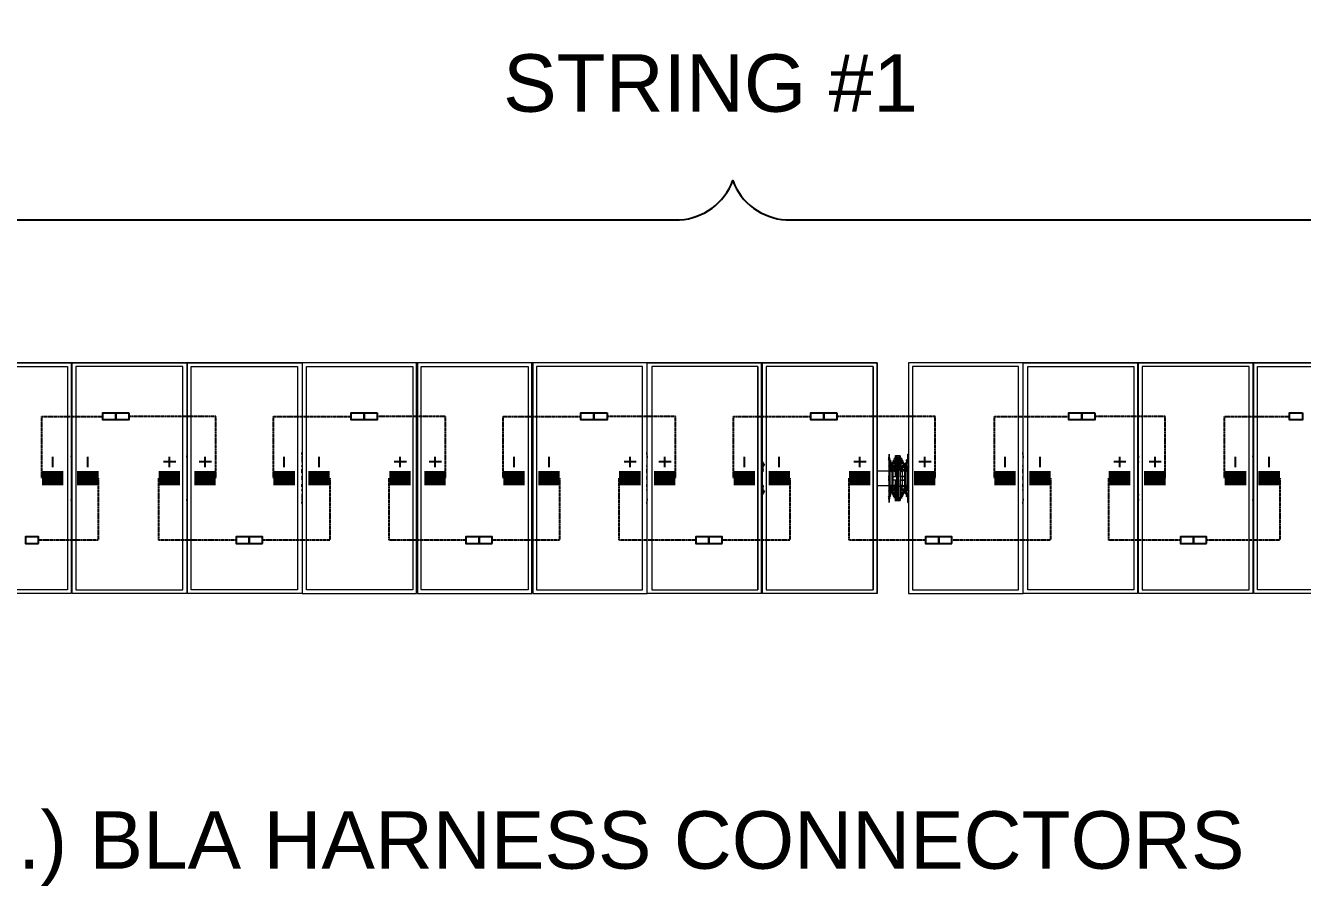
# Model space of a CAD drawing. Header units: feet. Extents: x -9903 to 12307, y -41 to 4121.
# Drawn here: x 5883.8 to 6328.3, y 2443.8 to 2747.3 of the extents above; entities that cross this region are included whole.
import ezdxf
from ezdxf import colors
from ezdxf.entities.mleader import LeaderData, LeaderLine
from ezdxf.math import Vec2, Vec3

# ---------------------------------------------------------------- set-up
doc = ezdxf.new("R2010")
doc.units = ezdxf.units.FT
doc.header["$MEASUREMENT"] = 0
doc.linetypes.add('HIDDEN', pattern=[0.375, 0.25, -0.125])
for name, color, linetype in [('E-HARN-COMP', 8, 'Continuous'), ('E-TRNK-CABL-NEG', 6, 'HIDDEN'), ('E-TRUNK-CABLE-POS', 6, 'HIDDEN'), ('G-ANNO-TEXT', 1, 'Continuous'), ('Polarity-Text', 7, 'Continuous')]:
    doc.layers.add(name, color=color, linetype=linetype)
doc.styles.add('NEI-A', font='arial.ttf')

# ---------------------------------------------------------------- blocks, each defined once
blk = doc.blocks.new('A$Ccdbb2b2c')
at = {"lineweight": 5}
for points in [[(2.2199, 0.4133), (4.0732, 0.4133)], [(4.1298, 0), (4.1298, 0.4133), (5.9848, 0.4133)], [(4.3365, 0), (4.3365, 0.4133)], [(4.1365, 0.0067), (4.1365, 0.4067)], [(4.3432, 0.0067), (4.3432, 0.4067)], [(3.4549, 0.2517), (3.4565, 0.2517)], [(3.6615, 0.2517), (3.6632, 0.2517)], [(3.8682, 0.2517), (3.8698, 0.2517)], [(4.3348, 0.2517), (4.3365, 0.2517)], [(4.5415, 0.2517), (4.5431, 0.2517)], [(4.7465, 0.2517), (4.7481, 0.2517)], [(4.9531, 0.2517), (4.9548, 0.2517)], [(5.1598, 0.2517), (5.1615, 0.2517)], [(5.3648, 0.2517), (5.3664, 0.2517)], [(5.5714, 0.2517), (5.5731, 0.2517)], [(3.4549, 0.25), (3.4565, 0.25)], [(3.4549, 0.235), (3.4565, 0.2467), (3.4565, 0.2433)], [(3.6615, 0.25), (3.6632, 0.25)], [(3.6615, 0.2467), (3.6615, 0.2433)], [(3.6632, 0.2467), (3.6615, 0.235)], [(3.8682, 0.25), (3.8698, 0.25)], [(3.8682, 0.235), (3.8682, 0.2467), (3.8682, 0.2433)], [(4.0748, 0.24), (4.0732, 0.24), (4.0748, 0.24), (4.0748, 0.2433), (4.0748, 0.25), (4.0732, 0.25)], [(4.0732, 0.2433), (4.0748, 0.2433), (4.0732, 0.2433)], [(4.0732, 0.2433), (4.0748, 0.2433), (4.0732, 0.2433)], [(4.0732, 0.19), (4.0732, 0.2233), (4.0732, 0.19), (4.0748, 0.19), (4.0748, 0.1917), (4.0748, 0.1883), (4.0782, 0.1883), (4.0782, 0.185), (4.0782, 0.1883), (4.0748, 0.1883), (4.0748, 0.19), (4.0748, 0.1917), (4.0748, 0.1933), (4.0748, 0.22), (4.0732, 0.22), (4.0748, 0.22), (4.0748, 0.2217), (4.0748, 0.2233), (4.0748, 0.2217), (4.0748, 0.2233), (4.0732, 0.2233), (4.0732, 0.225), (4.0732, 0.2233), (4.0748, 0.2233), (4.0765, 0.2233), (4.0782, 0.2233), (4.0782, 0.2217), (4.0782, 0.22), (4.0765, 0.22), (4.0748, 0.22), (4.0748, 0.2217), (4.0765, 0.2217), (4.0782, 0.2217), (4.0765, 0.2217), (4.0782, 0.2217), (4.0765, 0.2217), (4.0782, 0.2217), (4.0765, 0.2217), (4.0782, 0.2217), (4.0765, 0.2217), (4.0765, 0.2233), (4.0782, 0.2217), (4.0782, 0.22), (4.0765, 0.2183), (4.0765, 0.22), (4.0748, 0.22), (4.0748, 0.2217), (4.0748, 0.2233), (4.0748, 0.225), (4.0732, 0.225), (4.0732, 0.2267), (4.0732, 0.225), (4.0748, 0.225), (4.0748, 0.2283), (4.0782, 0.2283), (4.0782, 0.225), (4.0748, 0.225), (4.0748, 0.2283), (4.0782, 0.2283), (4.0798, 0.23), (4.0782, 0.2317), (4.0765, 0.235), (4.0765, 0.2383), (4.0748, 0.24), (4.0732, 0.2383), (4.0782, 0.2283), (4.0798, 0.2283), (4.0798, 0.225), (4.0782, 0.225), (4.0782, 0.2217)], [(4.0798, 0.2217), (4.0782, 0.2217), (4.0782, 0.2233), (4.0765, 0.2233), (4.0748, 0.2233), (4.0748, 0.225), (4.0782, 0.225), (4.0782, 0.2283), (4.0732, 0.2383), (4.0748, 0.2383), (4.0748, 0.24), (4.0798, 0.23), (4.0782, 0.2283), (4.0798, 0.23), (4.0748, 0.24), (4.0732, 0.24), (4.0748, 0.2383)], [(4.0765, 0.2367), (4.0765, 0.24), (4.0748, 0.24), (4.0748, 0.2383), (4.0732, 0.2383), (4.0782, 0.2283), (4.0748, 0.2283), (4.0748, 0.225), (4.0748, 0.2233), (4.0732, 0.2233), (4.0732, 0.19), (4.0748, 0.19), (4.0732, 0.19), (4.0732, 0.1867), (4.0732, 0.1883), (4.0748, 0.1883), (4.0748, 0.185), (4.0782, 0.185), (4.0798, 0.1833), (4.0798, 0.185), (4.0798, 0.1883), (4.0782, 0.1883), (4.0798, 0.1883), (4.0798, 0.225), (4.0798, 0.1883), (4.0782, 0.1883)], [(4.0782, 0.2283), (4.0782, 0.225), (4.0732, 0.225), (4.0732, 0.2283), (4.0732, 0.23), (4.0732, 0.2317)], [(4.0732, 0.23), (4.0732, 0.23)], [(4.0748, 0.2433), (4.0748, 0.2433)], [(4.0748, 0.24), (4.0748, 0.24)], [(4.0748, 0.24), (4.0748, 0.24)], [(4.0765, 0.2383), (4.0765, 0.2367), (4.0765, 0.2383), (4.0782, 0.2383)], [(4.0782, 0.2317), (4.0832, 0.2283), (4.0765, 0.235), (4.0832, 0.2317)], [(4.0898, 0.245), (4.0915, 0.245), (4.0898, 0.245), (4.0915, 0.245), (4.0915, 0.2417), (4.0882, 0.2417), (4.0882, 0.2217), (4.0865, 0.2217), (4.0882, 0.2217), (4.0865, 0.2217), (4.0882, 0.2217), (4.0865, 0.2217), (4.0882, 0.2217), (4.0798, 0.2217), (4.0848, 0.2217), (4.0848, 0.1917), (4.0798, 0.1917), (4.0882, 0.1917), (4.0882, 0.1717), (4.0915, 0.1717), (4.0915, 0.1917), (4.0915, 0.2217), (4.0932, 0.2217), (4.0932, 0.2417), (4.0948, 0.2417), (4.0948, 0.2217)], [(4.0798, 0.23), (4.0798, 0.2283)], [(4.0848, 0.2417), (4.0865, 0.2417), (4.0865, 0.2333), (4.0848, 0.2333), (4.0848, 0.24), (4.0832, 0.235), (4.0832, 0.225), (4.0848, 0.225), (4.0865, 0.2233), (4.0848, 0.225), (4.0865, 0.2233), (4.0865, 0.225)], [(4.0832, 0.235), (4.0832, 0.225)], [(4.0848, 0.235), (4.0848, 0.235)], [(4.0848, 0.2317), (4.0848, 0.2333)], [(4.0882, 0.2433), (4.0882, 0.235), (4.0882, 0.2433), (4.0882, 0.245), (4.0882, 0.2467), (4.0882, 0.245), (4.0898, 0.245), (4.0882, 0.2467), (4.0898, 0.2467), (4.0882, 0.2467), (4.0882, 0.245), (4.0882, 0.2417), (4.0865, 0.2417)], [(4.0865, 0.23), (4.0865, 0.2333), (4.0882, 0.2333)], [(4.0948, 0.24), (4.0932, 0.24), (4.0915, 0.24), (4.0915, 0.2217), (4.0882, 0.2217), (4.0882, 0.1917), (4.0915, 0.1917), (4.0915, 0.2217), (4.0915, 0.2417), (4.0932, 0.2417), (4.0932, 0.245), (4.0948, 0.245), (4.0965, 0.245), (4.0965, 0.2467), (4.0965, 0.245), (4.0948, 0.245), (4.0932, 0.245), (4.0932, 0.2433), (4.0915, 0.2433), (4.0915, 0.24)], [(4.0882, 0.2467), (4.0882, 0.2467)], [(4.0882, 0.245), (4.0882, 0.245)], [(4.0882, 0.245), (4.0882, 0.2433), (4.0898, 0.2433), (4.0915, 0.2433), (4.0898, 0.2433), (4.0915, 0.2433)], [(4.0898, 0.235), (4.0882, 0.235), (4.0882, 0.2133), (4.0882, 0.2117), (4.0882, 0.2367), (4.0898, 0.2367)], [(4.0898, 0.2467), (4.0948, 0.2467), (4.0965, 0.2467)], [(4.0915, 0.245), (4.0898, 0.245), (4.0915, 0.245), (4.0915, 0.2433), (4.0932, 0.2433), (4.0948, 0.2433), (4.0948, 0.2417)], [(4.0982, 0.2467), (4.0965, 0.2467), (4.0948, 0.245), (4.0932, 0.245)], [(4.0948, 0.245), (4.0948, 0.2467)], [(4.0948, 0.2433), (4.0965, 0.2433)], [(4.0948, 0.2433), (4.0965, 0.2433)], [(4.0948, 0.2433), (4.0965, 0.2433)], [(4.0948, 0.2117), (4.0965, 0.2117), (4.0965, 0.2367), (4.0948, 0.2367)], [(4.0965, 0.2467), (4.0965, 0.2467)], [(4.0965, 0.2433), (4.0965, 0.245)], [(4.0965, 0.235), (4.0965, 0.2433)], [(4.0965, 0.2433), (4.0965, 0.235)], [(4.0998, 0.2267), (4.0998, 0.225), (4.1015, 0.225), (4.1015, 0.235), (4.0998, 0.24), (4.0998, 0.2333), (4.0965, 0.2333), (4.0965, 0.2417), (4.0998, 0.2417)], [(4.0965, 0.2417), (4.0982, 0.2417)], [(4.0965, 0.21), (4.0982, 0.21), (4.0965, 0.21), (4.0982, 0.21), (4.0965, 0.21), (4.0982, 0.21), (4.0965, 0.21), (4.0965, 0.2117), (4.0965, 0.2133), (4.0965, 0.235), (4.0982, 0.235)], [(4.0965, 0.2333), (4.0982, 0.2333), (4.0982, 0.23)], [(4.0982, 0.24), (4.0982, 0.24)], [(4.0998, 0.235), (4.0998, 0.235)], [(4.0998, 0.2333), (4.0998, 0.2317)], [(4.1015, 0.235), (4.1015, 0.225), (4.1032, 0.225), (4.1032, 0.2217), (4.1048, 0.2233), (4.1048, 0.2217), (4.1032, 0.2217), (4.1032, 0.22), (4.1048, 0.22), (4.1065, 0.22), (4.1065, 0.2217), (4.1048, 0.2217), (4.1065, 0.2217), (4.1048, 0.2217), (4.1065, 0.2217), (4.1048, 0.2217), (4.1065, 0.2217), (4.1048, 0.2217), (4.1065, 0.2217), (4.1065, 0.2233), (4.1048, 0.2233), (4.1032, 0.2233), (4.1032, 0.2217), (4.1032, 0.22), (4.1032, 0.1933)], [(4.1032, 0.23), (4.1015, 0.2283), (4.1032, 0.2283)], [(4.1082, 0.1733), (4.1098, 0.1733), (4.1082, 0.1733), (4.1082, 0.1717), (4.1065, 0.1717), (4.1082, 0.17), (4.1082, 0.1633), (4.1082, 0.25), (4.1082, 0.2433), (4.1065, 0.2417), (4.1082, 0.2417), (4.1082, 0.24), (4.1098, 0.24), (4.1082, 0.2383), (4.1065, 0.24), (4.1032, 0.23), (4.1032, 0.2283), (4.1048, 0.2283), (4.1032, 0.2283), (4.1032, 0.225), (4.1065, 0.225), (4.1082, 0.2283), (4.1082, 0.225), (4.1065, 0.225), (4.1065, 0.2233), (4.1082, 0.2233), (4.1082, 0.19), (4.1065, 0.19)], [(4.1082, 0.2317), (4.1082, 0.23), (4.1082, 0.2283), (4.1048, 0.2283), (4.1082, 0.2383)], [(4.1082, 0.24), (4.1082, 0.24)], [(4.1098, 0.23), (4.1098, 0.23)], [(4.3315, 0.23), (4.3365, 0.2383)], [(4.3332, 0.2283), (4.3365, 0.2333)], [(4.3348, 0.25), (4.3365, 0.25)], [(4.3348, 0.235), (4.3365, 0.2467), (4.3365, 0.2433)], [(4.5415, 0.25), (4.5431, 0.25)], [(4.5415, 0.235), (4.5415, 0.2467), (4.5415, 0.2433)], [(4.7465, 0.25), (4.7481, 0.25)], [(4.7465, 0.235), (4.7481, 0.2467), (4.7481, 0.2433)], [(4.9531, 0.25), (4.9548, 0.25)], [(4.9531, 0.235), (4.9548, 0.2467), (4.9548, 0.2433)], [(5.1598, 0.25), (5.1615, 0.25)], [(5.1598, 0.235), (5.1598, 0.2467), (5.1598, 0.2433)], [(5.3648, 0.25), (5.3664, 0.25)], [(5.3648, 0.235), (5.3664, 0.2467), (5.3664, 0.2433)], [(5.5714, 0.25), (5.5731, 0.25)], [(5.5714, 0.235), (5.5731, 0.2467), (5.5731, 0.2433)], [(3.4549, 0.2283), (3.4565, 0.2283)], [(3.4565, 0.2217), (3.4549, 0.2217)], [(3.4549, 0.22), (3.4565, 0.22)], [(3.4549, 0.2183), (3.4565, 0.2183)], [(3.4565, 0.2167), (3.4549, 0.2167)], [(3.4549, 0.2083), (3.4565, 0.2083)], [(3.6615, 0.2283), (3.6632, 0.2283)], [(3.6632, 0.2217), (3.6615, 0.2217)], [(3.6615, 0.22), (3.6632, 0.22)], [(3.6615, 0.2183), (3.6632, 0.2183)], [(3.6632, 0.2167), (3.6615, 0.2167)], [(3.6615, 0.2083), (3.6632, 0.2083)], [(3.8682, 0.2283), (3.8698, 0.2283)], [(3.8682, 0.2217), (3.8698, 0.2217)], [(3.8682, 0.22), (3.8698, 0.22)], [(3.8682, 0.2183), (3.8698, 0.2183)], [(3.8682, 0.2167), (3.8698, 0.2167)], [(3.8682, 0.2083), (3.8698, 0.2083)], [(4.0715, 0.2283), (4.0715, 0.2283)], [(4.0748, 0.2283), (4.0732, 0.2283)], [(4.0782, 0.185), (4.0798, 0.185), (4.0798, 0.1883), (4.0782, 0.1883), (4.0798, 0.1883), (4.0798, 0.225), (4.0782, 0.225), (4.0782, 0.2217), (4.0765, 0.2217), (4.0782, 0.2217), (4.0765, 0.2217), (4.0782, 0.2217), (4.0782, 0.22), (4.0782, 0.1933), (4.0782, 0.1917), (4.0765, 0.19), (4.0765, 0.1917), (4.0748, 0.1917), (4.0748, 0.1933), (4.0765, 0.1933), (4.0765, 0.195), (4.0782, 0.1933), (4.0782, 0.22), (4.0765, 0.22), (4.0748, 0.22), (4.0732, 0.22), (4.0748, 0.22), (4.0748, 0.1933), (4.0732, 0.1933), (4.0748, 0.1933), (4.0748, 0.1917), (4.0748, 0.19), (4.0765, 0.19), (4.0782, 0.19), (4.0782, 0.1917), (4.0782, 0.1933), (4.0782, 0.1917), (4.0798, 0.1917)], [(4.0732, 0.2233), (4.0732, 0.225)], [(4.0732, 0.21), (4.0748, 0.21)], [(4.0732, 0.2083), (4.0748, 0.2083)], [(4.0782, 0.225), (4.0798, 0.225), (4.0782, 0.225), (4.0782, 0.2217), (4.0765, 0.2217), (4.0782, 0.2217), (4.0782, 0.22), (4.0782, 0.1933), (4.0765, 0.195), (4.0765, 0.1933), (4.0748, 0.1933), (4.0748, 0.1917), (4.0765, 0.1917), (4.0782, 0.1917), (4.0782, 0.1883), (4.0782, 0.1917), (4.0782, 0.1933), (4.0765, 0.1933)], [(4.0748, 0.2233), (4.0748, 0.2233)], [(4.0748, 0.2233), (4.0748, 0.2233)], [(4.0748, 0.22), (4.0765, 0.22), (4.0782, 0.22), (4.0782, 0.2217), (4.0782, 0.2233), (4.0765, 0.2233), (4.0748, 0.2233), (4.0748, 0.2217), (4.0748, 0.2233)], [(4.0748, 0.2233), (4.0748, 0.2233)], [(4.0748, 0.2217), (4.0748, 0.2217)], [(4.0765, 0.22), (4.0748, 0.22), (4.0748, 0.2217), (4.0765, 0.2217)], [(4.0748, 0.2217), (4.0765, 0.2217)], [(4.0748, 0.2217), (4.0748, 0.22)], [(4.0748, 0.2217), (4.0748, 0.2217)], [(4.0748, 0.2217), (4.0748, 0.2217)], [(4.0748, 0.22), (4.0748, 0.22)], [(4.0748, 0.22), (4.0748, 0.22)], [(4.0748, 0.22), (4.0748, 0.1933)], [(4.0748, 0.22), (4.0748, 0.22)], [(4.0765, 0.2233), (4.0765, 0.2233)], [(4.0765, 0.2233), (4.0765, 0.2233)], [(4.0782, 0.2217), (4.0765, 0.2233), (4.0765, 0.2217)], [(4.0765, 0.2233), (4.0765, 0.2233)], [(4.0765, 0.2233), (4.0765, 0.2233)], [(4.0765, 0.2217), (4.0782, 0.2217)], [(4.0765, 0.2217), (4.0782, 0.2217)], [(4.0765, 0.2217), (4.0782, 0.2217)], [(4.0765, 0.2217), (4.0782, 0.2217)], [(4.0765, 0.2217), (4.0782, 0.2217)], [(4.0765, 0.22), (4.0765, 0.22)], [(4.0765, 0.22), (4.0765, 0.2183), (4.0782, 0.22)], [(4.0765, 0.22), (4.0765, 0.22)], [(4.0765, 0.22), (4.0765, 0.22)], [(4.0782, 0.225), (4.0782, 0.225)], [(4.0782, 0.2233), (4.0782, 0.2233)], [(4.0782, 0.2233), (4.0782, 0.2233)], [(4.0782, 0.2233), (4.0782, 0.2233)], [(4.0782, 0.2217), (4.0782, 0.2217)], [(4.0782, 0.2217), (4.0782, 0.2217)], [(4.0782, 0.2217), (4.0782, 0.2217)], [(4.0782, 0.22), (4.0782, 0.22)], [(4.0782, 0.22), (4.0782, 0.22)], [(4.0782, 0.22), (4.0782, 0.22)], [(4.0798, 0.225), (4.0798, 0.225)], [(4.0882, 0.22), (4.0798, 0.22)], [(4.0882, 0.2117), (4.0882, 0.21), (4.0898, 0.21), (4.0882, 0.21), (4.0898, 0.21), (4.0882, 0.21), (4.0882, 0.2133), (4.0882, 0.21), (4.0798, 0.21)], [(4.0798, 0.205), (4.0798, 0.2083)], [(4.0865, 0.2183), (4.0848, 0.22)], [(4.0882, 0.2283), (4.0865, 0.2283)], [(4.0865, 0.2233), (4.0882, 0.2233)], [(4.0882, 0.21), (4.0898, 0.21)], [(4.1015, 0.21), (4.0948, 0.21)], [(4.0982, 0.2283), (4.0965, 0.2283)], [(4.0965, 0.2233), (4.0982, 0.2233)], [(4.1015, 0.22), (4.0965, 0.22)], [(4.0982, 0.225), (4.0982, 0.2233), (4.0998, 0.225), (4.0982, 0.2233), (4.0998, 0.225)], [(4.0998, 0.22), (4.0982, 0.2183)], [(4.1015, 0.2283), (4.1015, 0.225), (4.1032, 0.225), (4.1015, 0.225), (4.1015, 0.1883), (4.1015, 0.1783)], [(4.1015, 0.225), (4.1015, 0.225)], [(4.1032, 0.2083), (4.1015, 0.2083), (4.1015, 0.205)], [(4.1032, 0.225), (4.1032, 0.225)], [(4.1032, 0.22), (4.1048, 0.2183), (4.1048, 0.22), (4.1065, 0.22), (4.1065, 0.2217), (4.1048, 0.2217), (4.1065, 0.2217), (4.1065, 0.2233)], [(4.1032, 0.2233), (4.1032, 0.2233)], [(4.1032, 0.2217), (4.1032, 0.2217)], [(4.1032, 0.22), (4.1032, 0.22)], [(4.1048, 0.2233), (4.1048, 0.2233)], [(4.1048, 0.22), (4.1048, 0.22)], [(4.1065, 0.2233), (4.1065, 0.2233)], [(4.1065, 0.2217), (4.1065, 0.2217)], [(4.1065, 0.22), (4.1065, 0.22)], [(4.1065, 0.1933), (4.1065, 0.22)], [(4.1082, 0.225), (4.1082, 0.2233)], [(4.1298, 0.22), (4.1082, 0.22)], [(4.1082, 0.21), (4.1098, 0.21)], [(4.1082, 0.2083), (4.1098, 0.2083)], [(4.1098, 0.2283), (4.1098, 0.2283)], [(4.3382, 0.2233), (4.3365, 0.2233), (4.3365, 0.225), (4.3332, 0.225)], [(4.3332, 0.1917), (4.3348, 0.1917), (4.3348, 0.19), (4.3332, 0.1917), (4.3348, 0.1917), (4.3348, 0.19), (4.3332, 0.1917), (4.3348, 0.19), (4.3348, 0.1917), (4.3365, 0.1917), (4.3365, 0.1933), (4.3348, 0.1933), (4.3365, 0.1933), (4.3348, 0.1933), (4.3365, 0.1933), (4.3365, 0.22), (4.3365, 0.1933), (4.3365, 0.22), (4.3348, 0.22), (4.3365, 0.22), (4.3348, 0.22), (4.3332, 0.22), (4.3348, 0.22), (4.3348, 0.2183), (4.3332, 0.22), (4.3348, 0.22), (4.3365, 0.22), (4.3365, 0.2217), (4.3348, 0.2217), (4.3365, 0.2217), (4.3348, 0.2217), (4.3365, 0.2217), (4.3348, 0.2217), (4.3365, 0.2217), (4.3348, 0.2217), (4.3365, 0.2217), (4.3348, 0.2217), (4.3365, 0.2217), (4.3365, 0.22), (4.3348, 0.22), (4.3348, 0.2183), (4.3332, 0.22), (4.3348, 0.2183), (4.3348, 0.22), (4.3365, 0.22), (4.3365, 0.2217), (4.3348, 0.2217), (4.3348, 0.2233), (4.3332, 0.2217), (4.3348, 0.2233), (4.3348, 0.2217), (4.3332, 0.2217), (4.3348, 0.2233), (4.3348, 0.2217), (4.3332, 0.2217)], [(4.3348, 0.1917), (4.3365, 0.1917), (4.3348, 0.1917), (4.3365, 0.1917), (4.3348, 0.1917), (4.3365, 0.1917), (4.3348, 0.1917), (4.3365, 0.1917), (4.3348, 0.1917), (4.3365, 0.1917), (4.3348, 0.1917), (4.3348, 0.2217), (4.3365, 0.2217), (4.3348, 0.2217), (4.3365, 0.2217), (4.3348, 0.2217), (4.3365, 0.2217), (4.3348, 0.2217), (4.3365, 0.2217), (4.3348, 0.2217), (4.3365, 0.2217), (4.3348, 0.2217), (4.3365, 0.2217), (4.3348, 0.2217), (4.3365, 0.2217), (4.3348, 0.2217), (4.3365, 0.2217), (4.3348, 0.2217), (4.3365, 0.2217), (4.3348, 0.2217), (4.3365, 0.2217), (4.3365, 0.2233), (4.3348, 0.2233), (4.3332, 0.2233)], [(4.3332, 0.22), (4.3348, 0.22), (4.3365, 0.22)], [(4.3348, 0.2233), (4.3348, 0.2233)], [(4.3365, 0.2217), (4.3348, 0.2217)], [(4.3348, 0.22), (4.3348, 0.22)], [(4.3348, 0.2183), (4.3365, 0.2183)], [(4.3365, 0.2167), (4.3348, 0.2167)], [(4.3348, 0.2083), (4.3365, 0.2083)], [(4.3365, 0.2233), (4.3365, 0.2233)], [(4.3365, 0.22), (4.3365, 0.22)], [(4.5415, 0.2283), (4.5431, 0.2283)], [(4.5415, 0.2217), (4.5431, 0.2217)], [(4.5415, 0.22), (4.5431, 0.22)], [(4.5415, 0.2183), (4.5431, 0.2183)], [(4.5415, 0.2167), (4.5431, 0.2167)], [(4.5415, 0.2083), (4.5431, 0.2083)], [(4.7465, 0.2283), (4.7481, 0.2283)], [(4.7481, 0.2217), (4.7465, 0.2217)], [(4.7465, 0.22), (4.7481, 0.22)], [(4.7465, 0.2183), (4.7481, 0.2183)], [(4.7481, 0.2167), (4.7465, 0.2167)], [(4.7465, 0.2083), (4.7481, 0.2083)], [(4.9531, 0.2283), (4.9548, 0.2283)], [(4.9548, 0.2217), (4.9531, 0.2217)], [(4.9531, 0.22), (4.9548, 0.22)], [(4.9531, 0.2183), (4.9548, 0.2183)], [(4.9548, 0.2167), (4.9531, 0.2167)], [(4.9531, 0.2083), (4.9548, 0.2083)], [(5.1598, 0.2283), (5.1615, 0.2283)], [(5.1598, 0.2217), (5.1615, 0.2217)], [(5.1598, 0.22), (5.1615, 0.22)], [(5.1598, 0.2183), (5.1615, 0.2183)], [(5.1598, 0.2167), (5.1615, 0.2167)], [(5.1598, 0.2083), (5.1615, 0.2083)], [(5.3648, 0.2283), (5.3664, 0.2283)], [(5.3664, 0.2217), (5.3648, 0.2217)], [(5.3648, 0.22), (5.3664, 0.22)], [(5.3648, 0.2183), (5.3664, 0.2183)], [(5.3664, 0.2167), (5.3648, 0.2167)], [(5.3648, 0.2083), (5.3664, 0.2083)], [(5.5714, 0.2283), (5.5731, 0.2283)], [(5.5731, 0.2217), (5.5714, 0.2217)], [(5.5714, 0.22), (5.5731, 0.22)], [(5.5714, 0.2183), (5.5731, 0.2183)], [(5.5731, 0.2167), (5.5714, 0.2167)], [(5.5714, 0.2083), (5.5731, 0.2083)], [(3.4565, 0.205), (3.4549, 0.205)], [(3.4549, 0.195), (3.4565, 0.195)], [(3.4565, 0.1933), (3.4549, 0.1933)], [(3.4549, 0.1917), (3.4565, 0.1917)], [(3.4565, 0.185), (3.4549, 0.185)], [(3.6632, 0.205), (3.6615, 0.205)], [(3.6615, 0.195), (3.6632, 0.195)], [(3.6632, 0.1933), (3.6615, 0.1933)], [(3.6615, 0.1917), (3.6632, 0.1917)], [(3.6632, 0.185), (3.6615, 0.185)], [(3.8682, 0.205), (3.8698, 0.205)], [(3.8682, 0.195), (3.8698, 0.195)], [(3.8682, 0.1933), (3.8698, 0.1933)], [(3.8682, 0.1917), (3.8698, 0.1917)], [(3.8682, 0.185), (3.8698, 0.185)], [(4.0715, 0.185), (4.0715, 0.185)], [(4.0732, 0.205), (4.0748, 0.205)], [(4.0732, 0.2033), (4.0748, 0.2033)], [(4.0732, 0.1933), (4.0748, 0.1933)], [(4.0732, 0.1933), (4.0748, 0.1933)], [(4.0782, 0.1917), (4.0782, 0.19), (4.0765, 0.19), (4.0748, 0.19), (4.0765, 0.19), (4.0782, 0.19), (4.0782, 0.1917), (4.0765, 0.1917), (4.0782, 0.1917), (4.0782, 0.19), (4.0782, 0.1883), (4.0798, 0.1883), (4.0798, 0.185), (4.0782, 0.185), (4.0765, 0.1817), (4.0732, 0.175), (4.0748, 0.175), (4.0748, 0.1733), (4.0798, 0.1833), (4.0782, 0.185), (4.0732, 0.175), (4.0748, 0.175), (4.0748, 0.1733), (4.0798, 0.1833), (4.0798, 0.185), (4.0782, 0.185), (4.0782, 0.1883), (4.0748, 0.1883), (4.0748, 0.185), (4.0732, 0.185), (4.0732, 0.1883), (4.0732, 0.19), (4.0732, 0.1883), (4.0748, 0.1883), (4.0748, 0.185), (4.0782, 0.185), (4.0732, 0.175), (4.0748, 0.175), (4.0748, 0.1733), (4.0798, 0.1833), (4.0782, 0.185), (4.0748, 0.185), (4.0732, 0.185), (4.0732, 0.1833)], [(4.0748, 0.19), (4.0748, 0.1883), (4.0732, 0.1883)], [(4.0748, 0.1833), (4.0732, 0.1833), (4.0732, 0.185), (4.0732, 0.1833), (4.0732, 0.1817)], [(4.0732, 0.1833), (4.0732, 0.1833)], [(4.0782, 0.1933), (4.0765, 0.1933), (4.0748, 0.1933), (4.0765, 0.1933), (4.0748, 0.1933), (4.0748, 0.1917), (4.0748, 0.19), (4.0748, 0.1917)], [(4.0748, 0.1933), (4.0748, 0.1933)], [(4.0748, 0.1933), (4.0748, 0.1933)], [(4.0748, 0.1933), (4.0748, 0.1933)], [(4.0748, 0.1917), (4.0748, 0.1917)], [(4.0748, 0.1917), (4.0748, 0.1917)], [(4.0748, 0.1917), (4.0748, 0.1917)], [(4.0748, 0.19), (4.0748, 0.19)], [(4.0748, 0.19), (4.0748, 0.19)], [(4.0748, 0.19), (4.0748, 0.19)], [(4.0765, 0.1933), (4.0765, 0.1933)], [(4.0765, 0.1933), (4.0765, 0.1933)], [(4.0765, 0.1933), (4.0765, 0.1933)], [(4.0765, 0.1933), (4.0765, 0.1933)], [(4.0765, 0.19), (4.0765, 0.19)], [(4.0765, 0.19), (4.0765, 0.19)], [(4.0765, 0.19), (4.0765, 0.19)], [(4.0782, 0.1817), (4.0832, 0.185), (4.0765, 0.1783)], [(4.0782, 0.1933), (4.0782, 0.1933)], [(4.0782, 0.1933), (4.0782, 0.1933)], [(4.0782, 0.1933), (4.0782, 0.1933)], [(4.0782, 0.1917), (4.0782, 0.1917)], [(4.0782, 0.1917), (4.0782, 0.1917)], [(4.0782, 0.1917), (4.0782, 0.1917)], [(4.0782, 0.19), (4.0782, 0.19)], [(4.0782, 0.19), (4.0782, 0.19)], [(4.0782, 0.19), (4.0782, 0.19)], [(4.0782, 0.1883), (4.0782, 0.1883)], [(4.0782, 0.1883), (4.0782, 0.1883)], [(4.0798, 0.2033), (4.0882, 0.2033), (4.0882, 0.2), (4.0882, 0.2033), (4.0898, 0.2033), (4.0882, 0.2033), (4.0898, 0.2033), (4.0882, 0.2033), (4.0898, 0.2033), (4.0882, 0.2033), (4.0882, 0.2017)], [(4.0798, 0.1933), (4.0882, 0.1933)], [(4.0798, 0.1883), (4.0798, 0.1883)], [(4.0798, 0.1883), (4.0798, 0.1883)], [(4.0848, 0.1933), (4.0865, 0.195)], [(4.0865, 0.1883), (4.0865, 0.19), (4.0848, 0.1883), (4.0865, 0.19), (4.0848, 0.1883)], [(4.0848, 0.1817), (4.0848, 0.18), (4.0865, 0.18), (4.0865, 0.1833)], [(4.0865, 0.1917), (4.0882, 0.1917)], [(4.0865, 0.1917), (4.0882, 0.1917)], [(4.0865, 0.1917), (4.0882, 0.1917)], [(4.0865, 0.1917), (4.0882, 0.1917)], [(4.0882, 0.19), (4.0865, 0.19)], [(4.0865, 0.185), (4.0882, 0.185)], [(4.0882, 0.2033), (4.0898, 0.2033)], [(4.0898, 0.1783), (4.0882, 0.1783), (4.0882, 0.2), (4.0882, 0.2017), (4.0882, 0.1767), (4.0898, 0.1767)], [(4.0932, 0.1717), (4.0948, 0.1717), (4.0948, 0.1917)], [(4.0948, 0.2033), (4.1015, 0.2033)], [(4.0948, 0.1767), (4.0965, 0.1767), (4.0965, 0.2017), (4.0948, 0.2017)], [(4.0982, 0.2033), (4.0965, 0.2033), (4.0982, 0.2033), (4.0965, 0.2033), (4.0982, 0.2033), (4.0965, 0.2033), (4.0965, 0.2), (4.0965, 0.2017), (4.0965, 0.2033), (4.0965, 0.2), (4.0965, 0.1783), (4.0982, 0.1783)], [(4.0965, 0.1933), (4.1015, 0.1933)], [(4.0982, 0.19), (4.0965, 0.19)], [(4.0965, 0.185), (4.0982, 0.185)], [(4.0982, 0.1833), (4.0982, 0.18), (4.0965, 0.18), (4.0965, 0.1717), (4.0998, 0.1717)], [(4.0982, 0.195), (4.0998, 0.1933)], [(4.0998, 0.1883), (4.0982, 0.19), (4.0998, 0.1883), (4.0982, 0.19), (4.0982, 0.1883)], [(4.0998, 0.18), (4.0998, 0.1733), (4.1015, 0.1783), (4.1015, 0.1883), (4.0998, 0.1883), (4.0998, 0.1867)], [(4.1098, 0.1733), (4.1082, 0.175), (4.1065, 0.1733), (4.1032, 0.1833), (4.1032, 0.185), (4.1048, 0.185), (4.1032, 0.185), (4.1015, 0.185), (4.1015, 0.1883), (4.1032, 0.1883), (4.1015, 0.1883), (4.1032, 0.1883), (4.1032, 0.1917), (4.1048, 0.1917), (4.1065, 0.1917), (4.1065, 0.19), (4.1065, 0.1883), (4.1032, 0.1883), (4.1032, 0.185)], [(4.1015, 0.1883), (4.1015, 0.1883)], [(4.1032, 0.1833), (4.1015, 0.185)], [(4.1032, 0.1933), (4.1032, 0.1917)], [(4.1032, 0.1933), (4.1032, 0.1933)], [(4.1048, 0.1933), (4.1032, 0.1933)], [(4.1032, 0.1917), (4.1032, 0.19)], [(4.1032, 0.1917), (4.1032, 0.1917)], [(4.1032, 0.19), (4.1048, 0.19)], [(4.1032, 0.19), (4.1032, 0.19)], [(4.1032, 0.1883), (4.1032, 0.1883)], [(4.1065, 0.1933), (4.1048, 0.1933)], [(4.1048, 0.1933), (4.1048, 0.1933)], [(4.1048, 0.1917), (4.1065, 0.1917)], [(4.1048, 0.1917), (4.1065, 0.1917)], [(4.1048, 0.1917), (4.1065, 0.1917)], [(4.1048, 0.1917), (4.1065, 0.1917)], [(4.1048, 0.1917), (4.1065, 0.1917)], [(4.1048, 0.1917), (4.1065, 0.1917)], [(4.1048, 0.19), (4.1065, 0.19)], [(4.1048, 0.19), (4.1048, 0.19)], [(4.1082, 0.175), (4.1048, 0.185), (4.1082, 0.185), (4.1082, 0.1833), (4.1082, 0.1817)], [(4.1065, 0.1933), (4.1065, 0.1933)], [(4.1065, 0.1917), (4.1065, 0.1933)], [(4.1065, 0.1917), (4.1065, 0.1917)], [(4.1065, 0.19), (4.1065, 0.1917)], [(4.1065, 0.19), (4.1065, 0.19)], [(4.1082, 0.205), (4.1098, 0.205)], [(4.1082, 0.2033), (4.1098, 0.2033)], [(4.1082, 0.1933), (4.1298, 0.1933)], [(4.1082, 0.19), (4.1082, 0.1883)], [(4.1098, 0.185), (4.1098, 0.185)], [(4.1098, 0.1833), (4.1098, 0.1833)], [(4.3365, 0.175), (4.3315, 0.1833)], [(4.3348, 0.1933), (4.3348, 0.195), (4.3332, 0.1933)], [(4.3348, 0.1933), (4.3348, 0.195), (4.3332, 0.1933)], [(4.3332, 0.1933), (4.3348, 0.1933)], [(4.3332, 0.1933), (4.3348, 0.1933)], [(4.3348, 0.1933), (4.3332, 0.1933)], [(4.3382, 0.19), (4.3365, 0.19), (4.3365, 0.1883), (4.3332, 0.1883), (4.3365, 0.1883), (4.3365, 0.19), (4.3348, 0.19), (4.3332, 0.19), (4.3348, 0.19), (4.3365, 0.19), (4.3365, 0.1917), (4.3365, 0.19), (4.3365, 0.1883), (4.3332, 0.1883)], [(4.3365, 0.18), (4.3332, 0.185), (4.3365, 0.185)], [(4.3365, 0.205), (4.3348, 0.205)], [(4.3348, 0.195), (4.3365, 0.195)], [(4.3348, 0.1933), (4.3365, 0.1933), (4.3365, 0.1917), (4.3348, 0.1917)], [(4.3348, 0.1933), (4.3365, 0.1933), (4.3365, 0.1917), (4.3348, 0.1917)], [(4.3348, 0.1933), (4.3348, 0.1933)], [(4.3365, 0.1933), (4.3348, 0.1933)], [(4.3348, 0.1917), (4.3365, 0.1917)], [(4.3348, 0.1917), (4.3365, 0.1917)], [(4.3348, 0.1917), (4.3365, 0.1917)], [(4.3348, 0.1917), (4.3365, 0.1917)], [(4.3348, 0.1917), (4.3365, 0.1917)], [(4.3348, 0.1917), (4.3365, 0.1917)], [(4.3348, 0.1917), (4.3365, 0.1917)], [(4.3348, 0.1917), (4.3365, 0.1917)], [(4.3348, 0.1917), (4.3365, 0.1917)], [(4.3348, 0.1917), (4.3365, 0.1917)], [(4.3348, 0.1917), (4.3365, 0.1917)], [(4.3348, 0.1917), (4.3365, 0.1917)], [(4.3348, 0.19), (4.3365, 0.19), (4.3365, 0.1917)], [(4.3348, 0.19), (4.3348, 0.19)], [(4.3365, 0.185), (4.3348, 0.185)], [(4.3365, 0.1933), (4.3365, 0.1933)], [(4.3365, 0.19), (4.3365, 0.19)], [(4.5415, 0.205), (4.5431, 0.205)], [(4.5415, 0.195), (4.5431, 0.195)], [(4.5415, 0.1933), (4.5431, 0.1933)], [(4.5415, 0.1917), (4.5431, 0.1917)], [(4.5415, 0.185), (4.5431, 0.185)], [(4.7481, 0.205), (4.7465, 0.205)], [(4.7465, 0.195), (4.7481, 0.195)], [(4.7481, 0.1933), (4.7465, 0.1933)], [(4.7465, 0.1917), (4.7481, 0.1917)], [(4.7481, 0.185), (4.7465, 0.185)], [(4.9548, 0.205), (4.9531, 0.205)], [(4.9531, 0.195), (4.9548, 0.195)], [(4.9548, 0.1933), (4.9531, 0.1933)], [(4.9531, 0.1917), (4.9548, 0.1917)], [(4.9548, 0.185), (4.9531, 0.185)], [(5.1598, 0.205), (5.1615, 0.205)], [(5.1598, 0.195), (5.1615, 0.195)], [(5.1598, 0.1933), (5.1615, 0.1933)], [(5.1598, 0.1917), (5.1615, 0.1917)], [(5.1598, 0.185), (5.1615, 0.185)], [(5.3664, 0.205), (5.3648, 0.205)], [(5.3648, 0.195), (5.3664, 0.195)], [(5.3664, 0.1933), (5.3648, 0.1933)], [(5.3648, 0.1917), (5.3664, 0.1917)], [(5.3664, 0.185), (5.3648, 0.185)], [(5.5731, 0.205), (5.5714, 0.205)], [(5.5714, 0.195), (5.5731, 0.195)], [(5.5731, 0.1933), (5.5714, 0.1933)], [(5.5714, 0.1917), (5.5731, 0.1917)], [(5.5731, 0.185), (5.5714, 0.185)], [(3.4565, 0.17), (3.4565, 0.1667), (3.4549, 0.1783)], [(3.4549, 0.1633), (3.4565, 0.1633)], [(3.4549, 0.1617), (3.4565, 0.1617)], [(3.4565, 0.1667), (3.4565, 0.1667)], [(3.6615, 0.1783), (3.6632, 0.1667)], [(3.6615, 0.17), (3.6615, 0.1667)], [(3.6615, 0.1667), (3.6615, 0.1667)], [(3.6615, 0.1633), (3.6632, 0.1633)], [(3.6615, 0.1617), (3.6632, 0.1617)], [(3.8682, 0.17), (3.8682, 0.1667), (3.8682, 0.1783)], [(3.8682, 0.1667), (3.8682, 0.1667)], [(3.8682, 0.1633), (3.8698, 0.1633)], [(3.8682, 0.1617), (3.8698, 0.1617)], [(4.0732, 0.1733), (4.0748, 0.1733), (4.0765, 0.1733), (4.0765, 0.1767), (4.0832, 0.1817)], [(4.0748, 0.175), (4.0732, 0.1733), (4.0748, 0.1733), (4.0748, 0.17), (4.0748, 0.1633), (4.0732, 0.1633)], [(4.0732, 0.17), (4.0748, 0.17), (4.0732, 0.17)], [(4.0732, 0.17), (4.0748, 0.17), (4.0732, 0.17)], [(4.0748, 0.1733), (4.0748, 0.1733)], [(4.0748, 0.1733), (4.0748, 0.1733)], [(4.0748, 0.1733), (4.0748, 0.1733)], [(4.0748, 0.17), (4.0748, 0.17)], [(4.0748, 0.17), (4.0748, 0.17)], [(4.0782, 0.175), (4.0765, 0.175), (4.0765, 0.1767), (4.0765, 0.175)], [(4.0832, 0.1783), (4.0848, 0.1733), (4.0848, 0.18)], [(4.0882, 0.18), (4.0865, 0.18), (4.0865, 0.1717), (4.0848, 0.1717)], [(4.0848, 0.1783), (4.0848, 0.1783)], [(4.0882, 0.17), (4.0882, 0.1783), (4.0882, 0.17), (4.0882, 0.1683), (4.0882, 0.17), (4.0882, 0.1717), (4.0865, 0.1717)], [(4.0882, 0.1683), (4.0882, 0.17), (4.0898, 0.17), (4.0915, 0.17), (4.0898, 0.17), (4.0915, 0.17), (4.0932, 0.17), (4.0915, 0.17), (4.0932, 0.17), (4.0948, 0.17), (4.0932, 0.17)], [(4.0965, 0.1667), (4.0948, 0.1667), (4.0882, 0.1667), (4.0898, 0.1667), (4.0882, 0.1667), (4.0898, 0.1683), (4.0915, 0.1683), (4.0898, 0.1683), (4.0882, 0.1683), (4.0882, 0.1667), (4.0882, 0.1683), (4.0882, 0.1667)], [(4.0882, 0.1683), (4.0882, 0.1683)], [(4.0882, 0.1667), (4.0882, 0.1667)], [(4.0982, 0.1667), (4.0965, 0.1667), (4.0948, 0.1683), (4.0965, 0.1683), (4.0948, 0.1683), (4.0932, 0.1683), (4.0948, 0.1683), (4.0965, 0.1683), (4.0965, 0.1667), (4.0965, 0.1683), (4.0965, 0.17), (4.0982, 0.17)], [(4.0948, 0.17), (4.0965, 0.17), (4.0948, 0.17), (4.0965, 0.17), (4.0965, 0.1783), (4.0965, 0.17)], [(4.0948, 0.1667), (4.0948, 0.1683)], [(4.0998, 0.1817), (4.0998, 0.18), (4.0965, 0.18)], [(4.0965, 0.1717), (4.0982, 0.1717)], [(4.0965, 0.1667), (4.0965, 0.1667)], [(4.0982, 0.1733), (4.0982, 0.1733)], [(4.0998, 0.1783), (4.0998, 0.1783)], [(4.1082, 0.1733), (4.1082, 0.1733)], [(4.1082, 0.17), (4.1098, 0.17)], [(4.3365, 0.17), (4.3365, 0.1667), (4.3348, 0.1783)], [(4.3348, 0.1633), (4.3365, 0.1633)], [(4.3348, 0.1617), (4.3365, 0.1617)], [(4.3365, 0.1667), (4.3365, 0.1667)], [(4.5415, 0.17), (4.5415, 0.1667), (4.5415, 0.1783)], [(4.5415, 0.1667), (4.5415, 0.1667)], [(4.5415, 0.1633), (4.5431, 0.1633)], [(4.5415, 0.1617), (4.5431, 0.1617)], [(4.7481, 0.17), (4.7481, 0.1667), (4.7465, 0.1783)], [(4.7465, 0.1633), (4.7481, 0.1633)], [(4.7465, 0.1617), (4.7481, 0.1617)], [(4.7481, 0.1667), (4.7481, 0.1667)], [(4.9548, 0.17), (4.9548, 0.1667), (4.9531, 0.1783)], [(4.9531, 0.1633), (4.9548, 0.1633)], [(4.9531, 0.1617), (4.9548, 0.1617)], [(4.9548, 0.1667), (4.9548, 0.1667)], [(5.1598, 0.17), (5.1598, 0.1667), (5.1598, 0.1783)], [(5.1598, 0.1667), (5.1598, 0.1667)], [(5.1598, 0.1633), (5.1615, 0.1633)], [(5.1598, 0.1617), (5.1615, 0.1617)], [(5.3664, 0.17), (5.3664, 0.1667), (5.3648, 0.1783)], [(5.3648, 0.1633), (5.3664, 0.1633)], [(5.3648, 0.1617), (5.3664, 0.1617)], [(5.3664, 0.1667), (5.3664, 0.1667)], [(5.5731, 0.17), (5.5731, 0.1667), (5.5714, 0.1783)], [(5.5714, 0.1633), (5.5731, 0.1633)], [(5.5714, 0.1617), (5.5731, 0.1617)], [(5.5731, 0.1667), (5.5731, 0.1667)]]:
    blk.add_lwpolyline(points, dxfattribs=at)
for points in [[(3.2499, 0), (3.4549, 0), (3.4549, 0.4133), (3.2499, 0.4133)], [(3.4565, 0.4133), (3.4565, 0), (3.6615, 0), (3.6615, 0.4133)], [(3.8682, 0.4133), (3.6632, 0.4133), (3.6632, 0), (3.8682, 0)], [(3.8682, 0), (3.8682, 0.4133), (4.0732, 0.4133), (4.0732, 0)], [(4.1298, 0.4133), (4.1298, 0), (4.3348, 0), (4.3348, 0.4133)], [(4.1298, 0), (4.1298, 0.4133)], [(4.3365, 0.4133), (4.3365, 0), (4.5415, 0), (4.5415, 0.4133)], [(4.3365, 0), (4.3365, 0.4133)], [(4.7465, 0.4133), (4.7465, 0), (4.5415, 0), (4.5415, 0.4133)], [(4.7481, 0.4133), (4.9531, 0.4133), (4.9531, 0), (4.7481, 0)], [(4.9548, 0.4133), (5.1598, 0.4133), (5.1598, 0), (4.9548, 0)], [(5.1598, 0), (5.3648, 0), (5.3648, 0.4133), (5.1598, 0.4133)], [(5.3664, 0.4133), (5.3664, 0), (5.5714, 0), (5.5714, 0.4133)], [(5.7781, 0.4133), (5.5731, 0.4133), (5.5731, 0), (5.7781, 0)], [(3.2565, 0.0067), (3.4482, 0.0067), (3.4482, 0.4067), (3.2565, 0.4067)], [(3.6549, 0.4067), (3.6549, 0.0067), (3.4632, 0.0067), (3.4632, 0.4067)], [(3.6699, 0.0067), (3.8598, 0.0067), (3.8598, 0.4067), (3.6699, 0.4067)], [(3.8765, 0.0067), (3.8765, 0.4067), (4.0665, 0.4067), (4.0665, 0.0067)], [(4.3282, 0.4067), (4.3282, 0.0067), (4.1365, 0.0067), (4.1365, 0.4067)], [(4.1365, 0.0067), (4.1365, 0.4067)], [(4.5331, 0.4067), (4.5331, 0.0067), (4.3432, 0.0067), (4.3432, 0.4067)], [(4.3432, 0.0067), (4.3432, 0.4067)], [(4.5498, 0.4067), (4.7398, 0.4067), (4.7398, 0.0067), (4.5498, 0.0067)], [(4.7548, 0.4067), (4.7548, 0.0067), (4.9465, 0.0067), (4.9465, 0.4067)], [(4.9615, 0.4067), (4.9615, 0.0067), (5.1515, 0.0067), (5.1515, 0.4067)], [(5.1681, 0.0067), (5.3581, 0.0067), (5.3581, 0.4067), (5.1681, 0.4067)], [(5.5648, 0.4067), (5.5648, 0.0067), (5.3731, 0.0067), (5.3731, 0.4067)], [(5.5798, 0.0067), (5.7714, 0.0067), (5.7714, 0.4067), (5.5798, 0.4067)], [(4.0732, 0.24), (4.0748, 0.24), (4.0748, 0.2417), (4.0748, 0.2433), (4.0748, 0.25), (4.0732, 0.25), (4.0748, 0.25), (4.0748, 0.2433), (4.0748, 0.2417), (4.0748, 0.24)], [(4.0732, 0.2433), (4.0748, 0.2433)], [(4.0748, 0.2283), (4.0732, 0.2283), (4.0732, 0.23), (4.0732, 0.2283)], [(4.0782, 0.2283), (4.0798, 0.2283), (4.0798, 0.225), (4.0782, 0.225), (4.0798, 0.225), (4.0798, 0.23), (4.0798, 0.2283)], [(4.0848, 0.23), (4.0848, 0.2233), (4.0865, 0.2233), (4.0865, 0.2283), (4.0848, 0.2283)], [(4.0948, 0.2433), (4.0932, 0.2433), (4.0915, 0.2433), (4.0932, 0.2433)], [(4.0965, 0.2433), (4.0965, 0.245), (4.0965, 0.2433), (4.0982, 0.2433)], [(4.0998, 0.225), (4.0982, 0.2233), (4.0982, 0.2283), (4.0998, 0.23)], [(4.1098, 0.2433), (4.1082, 0.2433)], [(4.3365, 0.2283), (4.3332, 0.2283), (4.3365, 0.2333), (4.3332, 0.2283), (4.3365, 0.2283), (4.3332, 0.2283), (4.3315, 0.23), (4.3365, 0.2383), (4.3315, 0.23), (4.3332, 0.2283), (4.3348, 0.2283), (4.3332, 0.2283), (4.3348, 0.2283)], [(4.0748, 0.21), (4.0732, 0.21)], [(4.0748, 0.2083), (4.0732, 0.2083)], [(4.0765, 0.2233), (4.0748, 0.2217), (4.0765, 0.22), (4.0782, 0.2217)], [(4.0765, 0.2233), (4.0748, 0.2217), (4.0765, 0.22), (4.0782, 0.2217)], [(4.0765, 0.2233), (4.0748, 0.2217), (4.0765, 0.22), (4.0782, 0.2217)], [(4.0748, 0.2217), (4.0782, 0.2217), (4.0782, 0.22), (4.0765, 0.22), (4.0765, 0.2183), (4.0782, 0.22), (4.0782, 0.2217), (4.0765, 0.2217), (4.0748, 0.2217), (4.0765, 0.22), (4.0748, 0.22)], [(4.0782, 0.2217), (4.0765, 0.2217)], [(4.0832, 0.2267), (4.0832, 0.225), (4.0798, 0.2267), (4.0798, 0.2283)], [(4.0798, 0.22), (4.0882, 0.22)], [(4.0798, 0.21), (4.0882, 0.21)], [(4.0798, 0.2083), (4.0798, 0.205)], [(4.0898, 0.21), (4.0882, 0.21)], [(4.0932, 0.1917), (4.0932, 0.2217), (4.0948, 0.2217), (4.0948, 0.1917)], [(4.0965, 0.2217), (4.0982, 0.2217), (4.0998, 0.2217), (4.1015, 0.2217)], [(4.0965, 0.2133), (4.0965, 0.21)], [(4.0998, 0.2217), (4.0982, 0.2217)], [(4.1048, 0.2233), (4.1032, 0.2217), (4.1048, 0.22), (4.1065, 0.2217)], [(4.3365, 0.2233), (4.3365, 0.225), (4.3332, 0.225), (4.3365, 0.225), (4.3365, 0.2233), (4.3382, 0.2233)], [(4.3365, 0.22), (4.3365, 0.2217), (4.3348, 0.2233), (4.3332, 0.2217)], [(4.3365, 0.22), (4.3365, 0.2217), (4.3348, 0.2233), (4.3332, 0.2217)], [(4.3365, 0.2217), (4.3365, 0.2233), (4.3332, 0.2217), (4.3348, 0.22)], [(4.3365, 0.2217), (4.3365, 0.2233), (4.3348, 0.2233), (4.3365, 0.2233)], [(4.0748, 0.205), (4.0732, 0.205)], [(4.0748, 0.2033), (4.0732, 0.2033)], [(4.0765, 0.1933), (4.0748, 0.1917), (4.0765, 0.19), (4.0782, 0.1917)], [(4.0765, 0.1933), (4.0748, 0.1933), (4.0748, 0.1917), (4.0765, 0.1917), (4.0782, 0.1917), (4.0765, 0.1917), (4.0782, 0.1917), (4.0765, 0.1917), (4.0782, 0.1917), (4.0765, 0.1917), (4.0782, 0.1917), (4.0765, 0.1917), (4.0782, 0.1917), (4.0765, 0.1917), (4.0782, 0.1917), (4.0765, 0.1917), (4.0782, 0.1917), (4.0765, 0.1917), (4.0782, 0.1917), (4.0765, 0.1917), (4.0782, 0.1917), (4.0765, 0.1917), (4.0782, 0.1917), (4.0765, 0.1917), (4.0765, 0.19), (4.0782, 0.1917), (4.0782, 0.1933)], [(4.0765, 0.1933), (4.0748, 0.1917), (4.0765, 0.19), (4.0782, 0.1917)], [(4.0765, 0.1933), (4.0748, 0.1917), (4.0765, 0.19), (4.0782, 0.1917)], [(4.0782, 0.1917), (4.0782, 0.1933), (4.0765, 0.1933), (4.0782, 0.1933), (4.0782, 0.1917), (4.0765, 0.1917)], [(4.0882, 0.2033), (4.0798, 0.2033)], [(4.0882, 0.1933), (4.0798, 0.1933)], [(4.0798, 0.1833), (4.0832, 0.1867), (4.0832, 0.1883), (4.0832, 0.1783), (4.0832, 0.1883), (4.0798, 0.1867), (4.0798, 0.185)], [(4.0848, 0.1883), (4.0848, 0.19), (4.0865, 0.19), (4.0865, 0.185), (4.0848, 0.185), (4.0848, 0.1833)], [(4.0882, 0.1917), (4.0865, 0.1917)], [(4.0948, 0.1717), (4.0948, 0.17), (4.0932, 0.17), (4.0915, 0.17), (4.0915, 0.1717), (4.0915, 0.1683), (4.0898, 0.1683), (4.0915, 0.1683), (4.0932, 0.1683), (4.0948, 0.1683), (4.0932, 0.1683), (4.0932, 0.1717), (4.0915, 0.1717), (4.0915, 0.1917), (4.0932, 0.1917), (4.0932, 0.1717)], [(4.0982, 0.2033), (4.0965, 0.2033)], [(4.0982, 0.1917), (4.0998, 0.1917), (4.1015, 0.1917), (4.0965, 0.1917)], [(4.0998, 0.1833), (4.0998, 0.1883), (4.0982, 0.19), (4.0965, 0.185), (4.0982, 0.185)], [(4.0998, 0.1917), (4.0982, 0.1917)], [(4.1032, 0.1917), (4.1032, 0.1933), (4.1048, 0.195), (4.1048, 0.1933), (4.1065, 0.1933), (4.1065, 0.1917), (4.1048, 0.1917), (4.1048, 0.19)], [(4.1048, 0.1933), (4.1032, 0.1917), (4.1048, 0.19), (4.1065, 0.1917)], [(4.1065, 0.1917), (4.1048, 0.1917)], [(4.1082, 0.185), (4.1065, 0.1883), (4.1082, 0.1883)], [(4.3332, 0.185), (4.3315, 0.1833), (4.3365, 0.175), (4.3315, 0.1833)], [(4.3348, 0.1933), (4.3332, 0.1933), (4.3348, 0.195)], [(4.3365, 0.19), (4.3365, 0.1917), (4.3348, 0.1933), (4.3332, 0.1917)], [(4.3365, 0.19), (4.3365, 0.1917), (4.3348, 0.1933), (4.3332, 0.1917)], [(4.3365, 0.1917), (4.3365, 0.1933), (4.3332, 0.1917), (4.3348, 0.19)], [(4.3365, 0.18), (4.3332, 0.185), (4.3365, 0.185), (4.3332, 0.185)], [(4.3348, 0.185), (4.3332, 0.185)], [(4.3365, 0.1917), (4.3348, 0.1917)], [(4.3365, 0.1917), (4.3348, 0.1917)], [(4.3365, 0.1917), (4.3348, 0.1917), (4.3365, 0.1917), (4.3382, 0.1917)], [(4.0732, 0.1733), (4.0748, 0.1733), (4.0748, 0.1717), (4.0748, 0.17), (4.0748, 0.1633), (4.0732, 0.1633), (4.0748, 0.1633), (4.0748, 0.17), (4.0732, 0.17), (4.0748, 0.17), (4.0748, 0.1717), (4.0748, 0.1733)], [(4.0965, 0.1683), (4.0965, 0.17)]]:
    blk.add_lwpolyline(points, close=True, dxfattribs=at)

msp = doc.modelspace()

# ---------------------------------------------------------------- linework, layer by layer
at = {"layer": 'E-HARN-COMP'}
for points in [[(5915.25, 2612.43), (5915.25, 2610.1), (5910.69, 2610.1), (5910.69, 2612.43)], [(5919.81, 2612.43), (5919.81, 2610.1), (5915.25, 2610.1), (5915.25, 2612.43)], [(6001.69, 2612.43), (6001.69, 2610.1), (5997.13, 2610.1), (5997.13, 2612.43)], [(6006.26, 2612.43), (6006.26, 2610.1), (6001.69, 2610.1), (6001.69, 2612.43)], [(6081.69, 2612.43), (6081.69, 2610.1), (6077.13, 2610.1), (6077.13, 2612.43)], [(6086.26, 2612.43), (6086.26, 2610.1), (6081.69, 2610.1), (6081.69, 2612.43)], [(6161.69, 2612.43), (6161.69, 2610.1), (6157.13, 2610.1), (6157.13, 2612.43)], [(6166.26, 2612.43), (6166.26, 2610.1), (6161.69, 2610.1), (6161.69, 2612.43)], [(6251.48, 2612.43), (6251.48, 2610.1), (6246.92, 2610.1), (6246.92, 2612.43)], [(6256.05, 2612.43), (6256.05, 2610.1), (6251.48, 2610.1), (6251.48, 2612.43)], [(6328.28, 2612.43), (6328.28, 2610.1), (6323.72, 2610.1), (6323.72, 2612.43)], [(5888.39, 2567.03), (5888.39, 2569.36), (5883.83, 2569.36), (5883.83, 2567.03)], [(5961.7, 2567.03), (5961.7, 2569.36), (5957.13, 2569.36), (5957.13, 2567.03)], [(5966.26, 2567.03), (5966.26, 2569.36), (5961.7, 2569.36), (5961.7, 2567.03)], [(6041.7, 2567.03), (6041.7, 2569.36), (6037.13, 2569.36), (6037.13, 2567.03)], [(6046.26, 2567.03), (6046.26, 2569.36), (6041.7, 2569.36), (6041.7, 2567.03)], [(6121.7, 2567.03), (6121.7, 2569.36), (6117.13, 2569.36), (6117.13, 2567.03)], [(6126.26, 2567.03), (6126.26, 2569.36), (6121.7, 2569.36), (6121.7, 2567.03)], [(6201.7, 2567.03), (6201.7, 2569.36), (6197.13, 2569.36), (6197.13, 2567.03)], [(6206.26, 2567.03), (6206.26, 2569.36), (6201.7, 2569.36), (6201.7, 2567.03)], [(6290.35, 2567.03), (6290.35, 2569.36), (6285.79, 2569.36), (6285.79, 2567.03)], [(6294.91, 2567.03), (6294.91, 2569.36), (6290.35, 2569.36), (6290.35, 2567.03)]]:
    msp.add_lwpolyline(points, close=True, dxfattribs=at)
at = {"layer": 'E-HARN-COMP', "const_width": 5}
for points in [[(5889.51, 2589.73), (5896.96, 2589.73)], [(5909.25, 2589.73), (5901.79, 2589.73)], [(5930.17, 2589.73), (5937.62, 2589.73)], [(5950.05, 2589.73), (5942.6, 2589.73)], [(5970.13, 2589.73), (5977.59, 2589.73)], [(5989.72, 2589.73), (5982.27, 2589.73)], [(6010.45, 2589.73), (6017.91, 2589.73)], [(6030.05, 2589.73), (6022.59, 2589.73)], [(6050.13, 2589.73), (6057.59, 2589.73)], [(6069.72, 2589.73), (6062.27, 2589.73)], [(6090.45, 2589.73), (6097.91, 2589.73)], [(6110.05, 2589.73), (6102.59, 2589.73)], [(6130.3, 2589.73), (6137.75, 2589.73)], [(6149.89, 2589.73), (6142.43, 2589.73)], [(6170.45, 2589.73), (6177.91, 2589.73)], [(6200.48, 2589.73), (6193.03, 2589.73)], [(6221.05, 2589.73), (6228.5, 2589.73)], [(6240.64, 2589.73), (6233.18, 2589.73)], [(6260.88, 2589.73), (6268.34, 2589.73)], [(6280.63, 2589.73), (6273.18, 2589.73)], [(6301.25, 2589.73), (6308.71, 2589.73)], [(6320.43, 2589.73), (6312.98, 2589.73)]]:
    msp.add_lwpolyline(points, dxfattribs=at)
at = {"layer": 'E-TRNK-CABL-NEG', "ltscale": 0.1}
for points in [[(5889.51, 2589.73), (5889.51, 2611.26), (5910.54, 2611.26)], [(5970.13, 2589.73), (5970.13, 2611.26), (5997.13, 2611.26)], [(6050.13, 2589.73), (6050.13, 2611.26), (6077.13, 2611.26)], [(6130.3, 2589.73), (6130.3, 2611.26), (6157.13, 2611.26)], [(6221.05, 2589.73), (6221.05, 2611.26), (6246.92, 2611.26)], [(6301.1, 2589.73), (6301.1, 2611.26), (6323.72, 2611.26)], [(5909.1, 2589.73), (5909.1, 2568.19), (5888.39, 2568.19)], [(5989.72, 2589.73), (5989.72, 2568.19), (5966.26, 2568.19)], [(6069.72, 2589.73), (6069.72, 2568.19), (6046.26, 2568.19)], [(6149.89, 2589.73), (6149.89, 2568.19), (6126.26, 2568.19)], [(6240.64, 2589.73), (6240.64, 2568.19), (6206.26, 2568.19)], [(6320.43, 2589.73), (6320.43, 2568.19), (6294.91, 2568.19)]]:
    msp.add_lwpolyline(points, dxfattribs=at)
at = {"layer": 'E-TRUNK-CABLE-POS', "ltscale": 0.1}
for points in [[(5950.05, 2589.73), (5950.05, 2611.26), (5919.81, 2611.26)], [(6030.05, 2589.73), (6030.05, 2611.26), (6006.11, 2611.26)], [(6110.05, 2589.73), (6110.05, 2611.26), (6086.11, 2611.26)], [(6200.48, 2589.73), (6200.48, 2611.26), (6166.11, 2611.26)], [(6280.48, 2589.73), (6280.48, 2611.26), (6255.9, 2611.26)], [(5957.13, 2568.19), (5930.17, 2568.19), (5930.17, 2589.73)], [(6037.28, 2568.19), (6010.45, 2568.19), (6010.45, 2589.73)], [(6117.28, 2568.19), (6090.45, 2568.19), (6090.45, 2589.73)], [(6197.28, 2568.19), (6170.45, 2568.19), (6170.45, 2589.73)], [(6285.79, 2568.19), (6260.88, 2568.19), (6260.88, 2589.73)]]:
    msp.add_lwpolyline(points, dxfattribs=at)
at = {"layer": 'G-ANNO-TEXT', "flags": 128}
msp.add_lwpolyline([(5687.65, 2666.02, -0.298343), (5706.15, 2679.66), (6111.49, 2679.66, 0.298343), (6129.99, 2693.31, 0.298343), (6148.5, 2679.66), (6775.43, 2679.66, -0.298343), (6793.93, 2666.02)], format="xyb", dxfattribs=at)
at = {"layer": 'Polarity-Text'}
for p, q in [((5893.16, 2597.19), (5893.16, 2593.57)), ((5905.44, 2597.19), (5905.44, 2593.57)), ((5933.86, 2597.19), (5933.86, 2593.57)), ((5946.29, 2597.19), (5946.29, 2593.57)), ((5973.78, 2597.19), (5973.78, 2593.57)), ((5985.92, 2597.19), (5985.92, 2593.57)), ((6014.14, 2597.19), (6014.14, 2593.57)), ((6026.28, 2597.19), (6026.28, 2593.57)), ((6053.78, 2597.19), (6053.78, 2593.57)), ((6065.92, 2597.19), (6065.92, 2593.57)), ((6094.14, 2597.19), (6094.14, 2593.57)), ((6106.28, 2597.19), (6106.28, 2593.57)), ((6133.95, 2597.19), (6133.95, 2593.57)), ((6146.08, 2597.19), (6146.08, 2593.57)), ((6174.14, 2597.19), (6174.14, 2593.57)), ((6196.72, 2597.19), (6196.72, 2593.57)), ((6224.7, 2597.19), (6224.7, 2593.57)), ((6236.83, 2597.19), (6236.83, 2593.57)), ((6264.57, 2597.19), (6264.57, 2593.57)), ((6276.87, 2597.19), (6276.87, 2593.57)), ((6304.9, 2597.19), (6304.9, 2593.57)), ((6316.63, 2597.19), (6316.63, 2593.57)), ((5936.13, 2595.38), (5931.86, 2595.38)), ((5948.56, 2595.38), (5944.29, 2595.38)), ((6016.42, 2595.38), (6012.14, 2595.38)), ((6028.56, 2595.38), (6024.29, 2595.38)), ((6096.42, 2595.38), (6092.14, 2595.38)), ((6108.56, 2595.38), (6104.29, 2595.38)), ((6176.42, 2595.38), (6172.14, 2595.38)), ((6198.99, 2595.38), (6194.72, 2595.38)), ((6266.85, 2595.38), (6262.57, 2595.38)), ((6279.14, 2595.38), (6274.87, 2595.38))]:
    msp.add_line(p, q, dxfattribs=at)

# ---------------------------------------------------------------- block references
at = {"xscale": -194.318304, "yscale": 194.318304, "zscale": 194.318304}
msp.add_blockref('A$Ccdbb2b2c', (6982.71, 2549.57), dxfattribs=at)

# ---------------------------------------------------------------- texts
at = {"layer": 'G-ANNO-TEXT', "insert": (6194.43, 2737.27), "char_height": 20, "width": 139.4633, "attachment_point": 3, "style": 'NEI-A', "bg_fill": 3, "box_fill_scale": 1.5, "bg_fill_color": 256, "bg_fill_transparency": 0}
msp.add_mtext('STRING #1', dxfattribs=at)

# ---------------------------------------------------------------- leaders
at = {"layer": 'G-ANNO-TEXT'}
ml = msp.add_multileader_mtext('Standard', dxfattribs=at)
ml.set_content('(TYP.) BLA HARNESS CONNECTORS', color=256, style='NEI-A')
ml.set_leader_properties()
ml.build(insert=Vec2(0, 0))
ml.multileader.update_dxf_attribs({"dogleg_length": 0.36, "arrow_head_size": 22.51})
ctx = ml.context
ctx.base_point, ctx.char_height, ctx.arrow_head_size, ctx.landing_gap_size, ctx.plane_origin = Vec3(5794.56, 2460.88), 20, 22.51, 23.05, Vec3(12173.06, -3391.33)
notes = []
notes.append((ctx, [(0, (1, 1, 0), (5748.46, 2460.88), (1, 0), 46.1, [(0, [(5698.05, 2530.15), (5737.28, 2518.11)], 0, [])])]))
ctx.mtext.insert, ctx.mtext.width, ctx.mtext.flow_direction = Vec3(5817.61, 2473.82), 489.3132, 5
ctx.mtext.has_bg_fill, ctx.mtext.bg_color, ctx.mtext.bg_scale_factor, ctx.mtext.bg_transparency, ctx.mtext.use_window_bg_color = 1, -1073741824, 1.5, 0, 1
for ctx, leaders in notes:
    for number, flags, end, landing, length, lines in leaders:
        leader = LeaderData()
        leader.index, (leader.has_last_leader_line, leader.has_dogleg_vector, leader.attachment_direction) = number, flags
        leader.last_leader_point, leader.dogleg_vector, leader.dogleg_length = Vec3(end), Vec3(landing), length
        for number, points, colour, breaks in lines:
            line = LeaderLine()
            line.index, line.vertices, line.color, line.breaks = number, Vec3.list(points), colors.encode_raw_color(colour), breaks
            leader.lines.append(line)
        ctx.leaders.append(leader)

doc.saveas('drawing.dxf')
